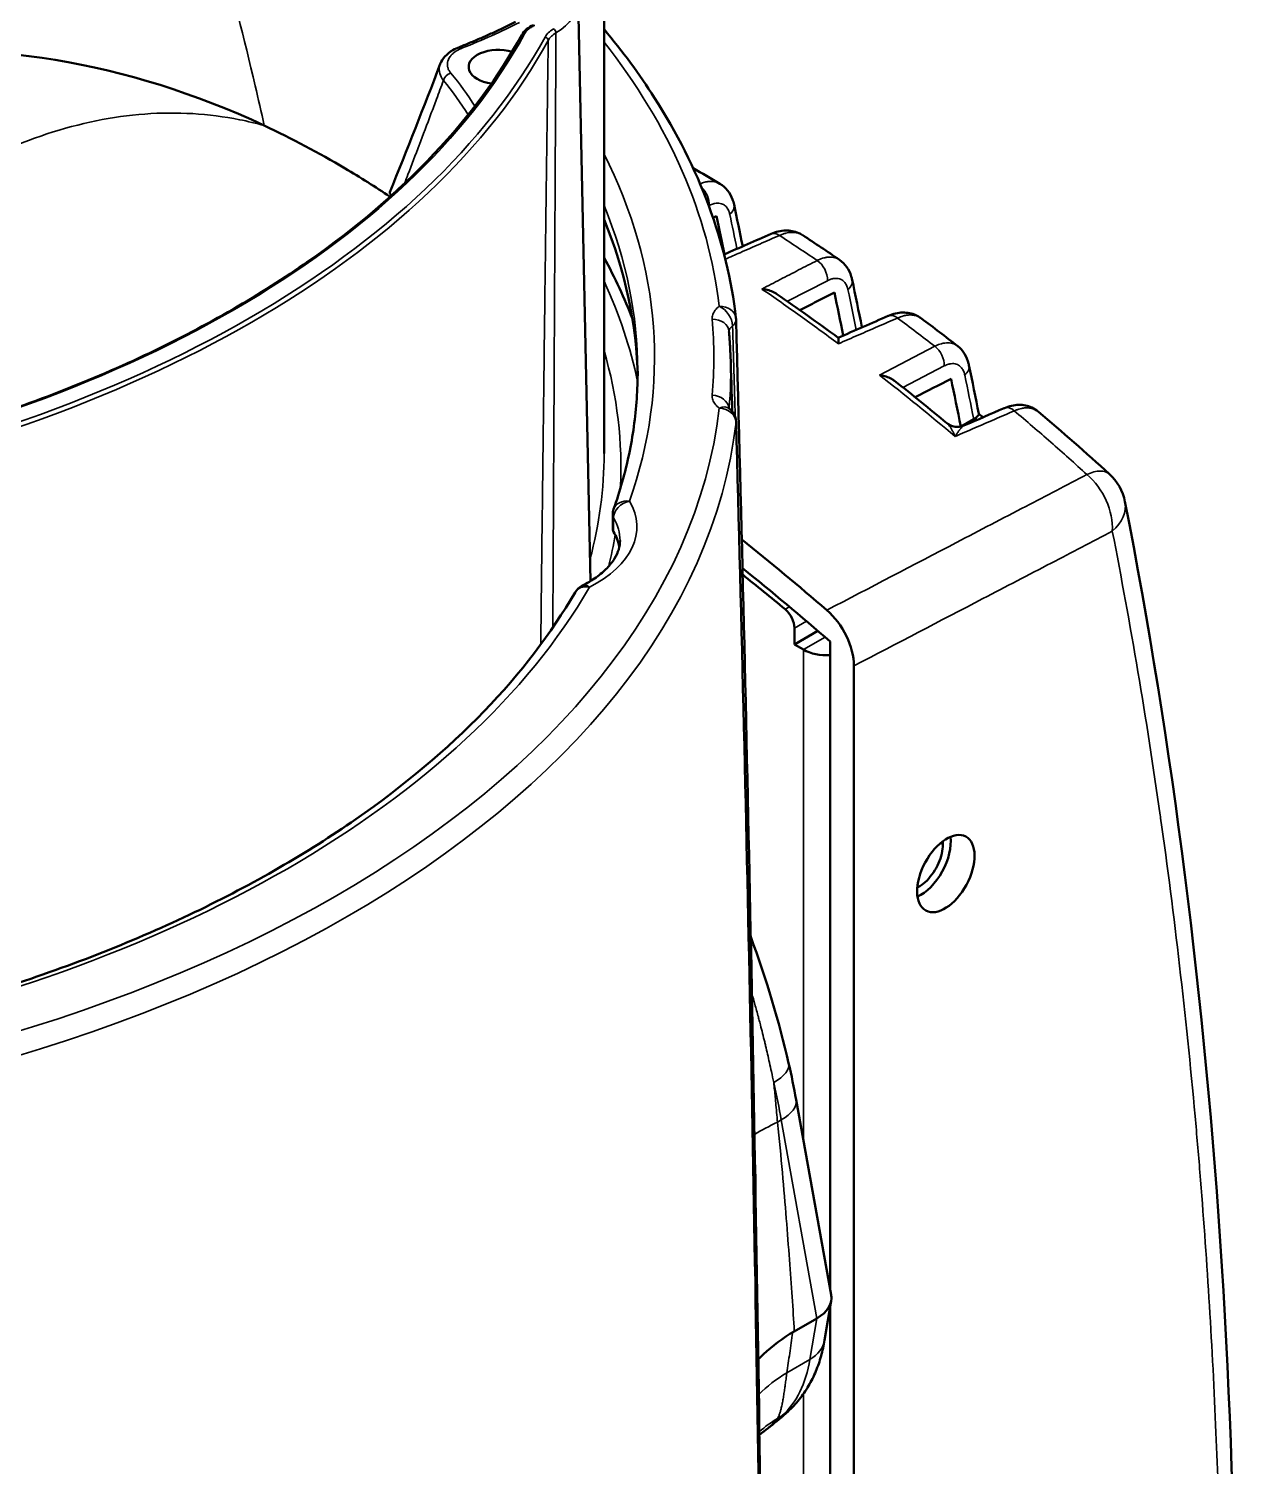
# Model space of a CAD drawing. Header units: millimetres. Extents: x 40 to 2195, y 40 to 1687.
# Drawn here: x 534.6 to 606.6, y 1440 to 1525.5 of the extents above; entities that cross this region are included whole.
import ezdxf

# ---------------------------------------------------------------- set-up
doc = ezdxf.new("R2010")
doc.units = ezdxf.units.MM
doc.header["$LTSCALE"] = 8
doc.layers.add('Visible (ISO)', color=7, linetype='Continuous', lineweight=50)
doc.layers.add('Visible Narrow (ISO)', color=7, linetype='Continuous', lineweight=35)

msp = doc.modelspace()

# ---------------------------------------------------------------- linework, layer by layer
at = {"layer": 'Visible (ISO)'}
for p, q in [((568.787, 1500.276), (568.787, 1537.264)), ((567.24, 1527.214), (567.978, 1492.681)), ((565.376, 1525.179), (565.376, 1525.179)), ((590.758, 1502.31), (590.018, 1501.879)), ((569.299, 1495.804), (569.299, 1496.621)), ((580.104, 1488.911), (580.104, 1489.89)), ((580.104, 1488.911), (581.5, 1489.718)), ((580.634, 1488.605), (580.104, 1488.911)), ((582.224, 1450.56), (582.224, 1489.093)), ((583.639, 1487.641), (583.639, 1369.398)), ((580.202, 1461.835), (582.283, 1450.23)), ((579.963, 1450.094), (579.963, 1450.094)), ((582.288, 1449.886), (581.894, 1447.536)), ((582.224, 1394.934), (582.224, 1449.506)), ((581.437, 1448.839), (580.095, 1448.065)), ((581.433, 1448.837), (580.095, 1448.065))]:
    msp.add_line(p, q, dxfattribs=at)
for centre, radius, start, end in [((575.633, 1508.205), 1, 1.56518, 6.61733), ((575.633, 1502.146), 1, 1.56892, 53.35911), ((596.8, 1496.831), 3, 11.0223, 47.67711), ((570.299, 1496.621), 1, 160.63329, 180), ((567.925, 1491.507), 1, 116.84571, 149.86554)]:
    msp.add_arc(centre, radius, start, end, dxfattribs=at)
for centre, major_axis, ratio, start_param, end_param in [((535.767, 1436.561), (-12.026, 87.296), 0.678971, 5.8693, 6.283493), ((562.487, 1523.258), (-1.75, 0), 0.57735, 4.220206, 7.630399), ((497.287, 1504.359), (73.5, 0), 0.57735, 0.009687, 0.233817), ((261.24, 1253.403), (-227.439, -394.067), 0.577256, 2.564784, 2.571805), ((579.111, 1512.415), (-0.402, 0.916), 0.606531, 6.28304, 6.283127), ((268.312, 1249.321), (-227.344, -393.9), 0.577256, 2.56283, 2.570744), ((586.08, 1507.536), (-0.4, 0.917), 0.608052, 6.283032, 6.283121), ((275.384, 1245.24), (-227.122, -393.515), 0.577257, 2.559508, 2.568263), ((570.299, 1495.804), (-1, 0), 0.57735, 0, 0.32743), ((562.487, 1494.272), (7.25, 0), 0.57735, 0.105502, 0.32743), ((556.769, 1386.584), (75, -129.904), 0.57735, 2.115758, 2.16453), ((556.769, 1386.584), (-73.996, 128.165), 0.57735, 5.252075, 5.303081), ((556.769, 1384.543), (-75, 129.904), 0.57735, 5.281336, 5.305631), ((579.397, 1490.298), (-0.5, 0.866), 0.57735, 3.926991, 5.281336), ((581.517, 1488.86), (-1.495, 2.603), 0.578985, 3.931126, 5.259436), ((582.048, 1489.422), (-2, 0), 0.57735, 0.785398, 1.658867), ((587.683, 1476.105), (1.187, 2.201), 0.556861, 3.752062, 5.640164), ((576.834, 1463.348), (2.925, 0.666), 0.397682, 0.000002, 0.000014), ((577.252, 1461.306), (2.95, 0.528), 0.444558, 0.00011, 0.000115), ((579.26, 1450.091), (-3.039, 0.062), 0.575947, 2.380676, 3.256534), ((579.279, 1450.081), (3.023, -0.04), 0.577215, 5.949425, 6.439306)]:
    msp.add_ellipse(centre, major_axis=major_axis, ratio=ratio, start_param=start_param, end_param=end_param, dxfattribs=at)
msp.add_ellipse((589.099, 1475.288), major_axis=(1.187, 2.201), ratio=0.556861, dxfattribs=at)
for points, knots in [([(560.19, 1524.441), (560.424, 1524.533), (560.655, 1524.626), (561.113, 1524.816), (561.34, 1524.913), (561.79, 1525.11), (562.012, 1525.21), (562.453, 1525.414), (562.671, 1525.517), (563.102, 1525.727), (563.315, 1525.833), (563.525, 1525.941)], [5.0478581, 5.0478581, 5.0478581, 5.0478581, 5.073719, 5.073719, 5.0995798, 5.0995798, 5.1254406, 5.1254406, 5.1513015, 5.1513015, 5.1771623, 5.1771623, 5.1771623, 5.1771623]), ([(518.386, 1498.904), (522.642, 1499.682), (526.769, 1500.696), (534.61, 1503.158), (538.326, 1504.606), (545.208, 1507.883), (548.376, 1509.712), (554.047, 1513.682), (556.551, 1515.824), (560.803, 1520.339), (562.552, 1522.712), (563.893, 1525.158)], [5.8042923, 5.8042923, 5.8042923, 5.8042923, 5.9958495, 5.9958495, 6.1874067, 6.1874067, 6.3789639, 6.3789639, 6.5705211, 6.5705211, 6.7620784, 6.7620784, 6.7620784, 6.7620784]), ([(563.896, 1525.163), (563.965, 1525.287), (564.065, 1525.402), (564.302, 1525.596), (564.44, 1525.679), (564.591, 1525.748)], [0.0008729, 0.0008729, 0.0008729, 0.0008729, 0.0606829, 0.0606829, 0.1172459, 0.1172459, 0.1172459, 0.1172459]), ([(568.787, 1525.502), (569.891, 1524.18), (570.889, 1522.825), (574.456, 1517.256), (576.105, 1512.817), (576.627, 1508.32)], [5.0485929, 5.0485929, 5.0485929, 5.0485929, 5.1435006, 5.1435006, 5.4309083, 5.4309083, 5.4309083, 5.4309083]), ([(559.054, 1523.433), (559.116, 1523.596), (559.213, 1523.747), (559.463, 1524.023), (559.622, 1524.148), (559.922, 1524.324), (560.052, 1524.387), (560.19, 1524.441)], [0, 0, 0, 0, 0.06683, 0.06683, 0.1383058, 0.1383058, 0.1866862, 0.1866862, 0.1866862, 0.1866862]), ([(548.593, 1519.77), (550.236, 1518.999), (551.838, 1518.147), (554.302, 1516.685), (555.193, 1516.122), (556.068, 1515.538)], [0.000191, 0.000191, 0.000191, 0.000191, 0.5445599, 0.5445599, 0.862335, 0.862335, 0.862335, 0.862335]), ([(556.136, 1515.599), (556.132, 1515.604), (556.129, 1515.609), (556.062, 1515.712), (556.041, 1515.777), (556.055, 1515.813)], [0.1010461, 0.1010461, 0.1010461, 0.1010461, 0.1061044, 0.1061044, 0.2031252, 0.2031252, 0.2031252, 0.2031252]), ([(575.673, 1516.312), (575.848, 1516.209), (576.005, 1516.07), (576.257, 1515.752), (576.355, 1515.571), (576.46, 1515.282), (576.488, 1515.182), (576.51, 1515.079)], [0, 0, 0, 0, 0.0703394, 0.0703394, 0.1405027, 0.1405027, 0.1763121, 0.1763121, 0.1763121, 0.1763121]), ([(578.717, 1513.334), (578.992, 1513.453), (579.285, 1513.525), (579.841, 1513.537), (580.113, 1513.486), (580.432, 1513.344), (580.506, 1513.304), (580.577, 1513.259)], [0.000958, 0.000958, 0.000958, 0.000958, 0.1006732, 0.1006732, 0.1922622, 0.1922622, 0.2210568, 0.2210568, 0.2210568, 0.2210568]), ([(582.782, 1511.784), (582.951, 1511.669), (583.098, 1511.52), (583.332, 1511.186), (583.421, 1510.996), (583.5, 1510.735), (583.516, 1510.671), (583.53, 1510.606)], [0, 0, 0, 0, 0.0703474, 0.0703474, 0.1415586, 0.1415586, 0.1643362, 0.1643362, 0.1643362, 0.1643362]), ([(578.162, 1510.05), (578.184, 1510.048), (578.206, 1510.046), (578.345, 1510.029), (578.461, 1510.006), (578.689, 1509.94), (578.8, 1509.897), (578.959, 1509.816), (579.013, 1509.784), (579.063, 1509.749)], [-0.15663085, -0.15663085, -0.15663085, -0.15663085, -0.15016633, -0.15016633, -0.11466147, -0.11466147, -0.07831431, -0.07831431, -0.05854264, -0.05854264, -0.05854264, -0.05854264]), ([(580.426, 1508.795), (580.475, 1508.82), (580.84, 1509.009), (581.523, 1509.362), (582.157, 1509.689), (582.473, 1509.853)], [0.2825764, 0.2825764, 0.2825764, 0.2825764, 0.3333333, 0.6666667, 1, 1, 1, 1]), ([(585.689, 1508.456), (585.962, 1508.574), (586.254, 1508.644), (586.807, 1508.655), (587.078, 1508.603), (587.43, 1508.446), (587.535, 1508.384), (587.633, 1508.313)], [0.0009796, 0.0009796, 0.0009796, 0.0009796, 0.100187, 0.100187, 0.1913568, 0.1913568, 0.2329863, 0.2329863, 0.2329863, 0.2329863]), ([(576.299, 1506.091), (576.296, 1506.187), (576.292, 1506.282), (576.283, 1506.474), (576.278, 1506.569), (576.268, 1506.761), (576.262, 1506.856), (576.25, 1507.048), (576.243, 1507.143), (576.228, 1507.335), (576.22, 1507.43), (576.212, 1507.526)], [0.8049727, 0.8049727, 0.8049727, 0.8049727, 0.81111193, 0.81111193, 0.81725116, 0.81725116, 0.82339039, 0.82339039, 0.82952961, 0.82952961, 0.83566884, 0.83566884, 0.83566884, 0.83566884]), ([(582.699, 1507.149), (582.7, 1507.148), (582.702, 1507.146), (582.703, 1507.142), (582.704, 1507.141), (582.705, 1507.138), (582.706, 1507.136), (582.709, 1507.127), (582.711, 1507.115), (582.713, 1507.099), (582.715, 1507.085), (582.716, 1507.068), (582.717, 1507.048), (582.717, 1507.04), (582.717, 1507.031), (582.717, 1507.022), (582.718, 1507.004), (582.718, 1506.984), (582.718, 1506.962), (582.718, 1506.941), (582.717, 1506.919), (582.717, 1506.894), (582.716, 1506.871), (582.715, 1506.845), (582.714, 1506.818), (582.714, 1506.811), (582.713, 1506.803), (582.713, 1506.795)], [0.4092744, 0.4092744, 0.4092744, 0.4092744, 0.4656839, 0.4656839, 0.4656839, 0.5, 0.5, 0.5, 0.6100758, 0.6100758, 0.6100758, 0.7085738, 0.7085738, 0.7085738, 0.75, 0.75, 0.75, 0.8289084, 0.8289084, 0.8289084, 0.9056427, 0.9056427, 0.9056427, 0.9795073, 0.9795073, 0.9795073, 1, 1, 1, 1]), ([(584.109, 1507.768), (584.11, 1507.769), (584.11, 1507.771), (584.11, 1507.772), (584.111, 1507.775), (584.11, 1507.778), (584.11, 1507.78)], [0.48095296, 0.48095296, 0.48095296, 0.48095296, 0.5, 0.5, 0.5, 0.53983097, 0.53983097, 0.53983097, 0.53983097]), ([(589.805, 1506.655), (589.966, 1506.529), (590.104, 1506.371), (590.321, 1506.02), (590.401, 1505.822), (590.459, 1505.587), (590.466, 1505.557), (590.472, 1505.527)], [0, 0, 0, 0, 0.0705967, 0.0705967, 0.1433326, 0.1433326, 0.1537606, 0.1537606, 0.1537606, 0.1537606]), ([(569.355, 1496.952), (569.546, 1497.495), (569.718, 1498.039), (570.023, 1499.13), (570.157, 1499.677), (570.386, 1500.773), (570.481, 1501.322), (570.634, 1502.422), (570.691, 1502.972), (570.768, 1504.073), (570.787, 1504.624), (570.787, 1505.175)], [0.5851772, 0.5851772, 0.5851772, 0.5851772, 0.6252214, 0.6252214, 0.6652656, 0.6652656, 0.7053098, 0.7053098, 0.745354, 0.745354, 0.7853982, 0.7853982, 0.7853982, 0.7853982]), ([(585.15, 1504.937), (585.172, 1504.934), (585.195, 1504.931), (585.334, 1504.908), (585.448, 1504.881), (585.669, 1504.808), (585.776, 1504.762), (585.939, 1504.671), (586, 1504.631), (586.056, 1504.588)], [-0.1561845, -0.1561845, -0.1561845, -0.1561845, -0.149313, -0.149313, -0.1140331, -0.1140331, -0.0780923, -0.0780923, -0.0545881, -0.0545881, -0.0545881, -0.0545881]), ([(576.178, 1502.995), (576.178, 1502.995), (576.179, 1502.993), (576.187, 1502.985), (576.202, 1502.969), (576.23, 1502.948)], [0.06277723, 0.06277723, 0.06277723, 0.06277723, 0.07251793, 0.07251793, 0.09944096, 0.09944096, 0.09944096, 0.09944096]), ([(592.584, 1502.972), (592.857, 1503.089), (593.147, 1503.157), (593.697, 1503.165), (593.965, 1503.113), (594.349, 1502.94), (594.487, 1502.853), (594.609, 1502.75)], [0.0011396, 0.0011396, 0.0011396, 0.0011396, 0.099745, 0.099745, 0.1900247, 0.1900247, 0.2450238, 0.2450238, 0.2450238, 0.2450238]), ([(589.163, 1502.075), (589.241, 1502.011), (589.332, 1501.956), (589.525, 1501.881), (589.63, 1501.858), (589.84, 1501.846), (589.948, 1501.858), (590.091, 1501.899), (590.133, 1501.913), (590.173, 1501.93)], [0.0000034, 0.0000034, 0.0000034, 0.0000034, 0.0320651, 0.0320651, 0.064088, 0.064088, 0.0968116, 0.0968116, 0.1105018, 0.1105018, 0.1105018, 0.1105018]), ([(590.855, 1502.378), (590.84, 1502.365), (590.825, 1502.354), (590.792, 1502.331), (590.775, 1502.32), (590.758, 1502.31)], [0.00000154, 0.00000154, 0.00000154, 0.00000154, 0.00778345, 0.00778345, 0.01556524, 0.01556524, 0.01556524, 0.01556524]), ([(590.855, 1502.378), (590.889, 1502.406), (590.919, 1502.432), (590.972, 1502.482), (590.994, 1502.505), (591.049, 1502.569), (591.064, 1502.599), (591.061, 1502.619), (591.061, 1502.619), (591.061, 1502.62)], [-0.1530746, -0.1530746, -0.1530746, -0.1530746, -0.13506579, -0.13506579, -0.11579766, -0.11579766, -0.07440737, -0.07440737, -0.07301726, -0.07301726, -0.07301726, -0.07301726]), ([(599.744, 1497.405), (602.572, 1482.991), (604.499, 1467.773), (606.508, 1436.15), (606.596, 1419.676), (605.162, 1390.322), (604.061, 1377.617), (602.475, 1364.723)], [0.000514, 0.000514, 0.000514, 0.000514, 6.041076, 6.041076, 12.073696, 12.073696, 16.500557, 16.500557, 16.500557, 16.500557]), ([(567.474, 1492.399), (567.785, 1492.557), (568.067, 1492.727), (568.567, 1493.083), (568.784, 1493.269), (569.149, 1493.645), (569.297, 1493.835), (569.525, 1494.208), (569.606, 1494.39), (569.712, 1494.745), (569.737, 1494.917), (569.737, 1495.089)], [6.2175548, 6.2175548, 6.2175548, 6.2175548, 6.3877606, 6.3877606, 6.5579663, 6.5579663, 6.728172, 6.728172, 6.8983777, 6.8983777, 7.0685835, 7.0685835, 7.0685835, 7.0685835]), ([(520.771, 1465.374), (525.085, 1466.209), (529.263, 1467.274), (537.201, 1469.827), (540.962, 1471.314), (547.935, 1474.657), (551.148, 1476.513), (556.915, 1480.523), (559.47, 1482.677), (563.835, 1487.203), (565.647, 1489.574), (567.061, 1492.009)], [5.8211649, 5.8211649, 5.8211649, 5.8211649, 6.0059731, 6.0059731, 6.1907812, 6.1907812, 6.3755894, 6.3755894, 6.5603975, 6.5603975, 6.7452057, 6.7452057, 6.7452057, 6.7452057]), ([(587.403, 1474.459), (587.454, 1474.484), (587.649, 1474.591), (587.987, 1474.864), (588.374, 1475.34), (588.68, 1475.896), (588.878, 1476.484), (588.922, 1476.845), (588.923, 1477.022)], [0.4637237, 0.4637237, 0.4637237, 0.4637237, 0.5, 0.6, 0.7, 0.8, 0.9, 1, 1, 1, 1]), ([(580.095, 1448.065), (579.393, 1447.66), (578.781, 1447.206), (578.16, 1446.608), (578.054, 1446.501), (577.954, 1446.391)], [0.000013, 0.000013, 0.000013, 0.000013, 0.2977179, 0.2977179, 0.3621001, 0.3621001, 0.3621001, 0.3621001]), ([(581.894, 1447.536), (581.841, 1447.221), (581.773, 1446.909), (581.6, 1446.294), (581.496, 1445.991), (581.249, 1445.396), (581.106, 1445.106), (580.777, 1444.543), (580.592, 1444.271), (580.178, 1443.755), (579.949, 1443.511), (579.701, 1443.286)], [4.8869219, 4.8869219, 4.8869219, 4.8869219, 4.9843995, 4.9843995, 5.0818772, 5.0818772, 5.1793548, 5.1793548, 5.2768325, 5.2768325, 5.3743101, 5.3743101, 5.3743101, 5.3743101]), ([(579.049, 1442.722), (579.093, 1442.759), (579.137, 1442.796), (579.225, 1442.869), (579.269, 1442.907), (579.356, 1442.981), (579.399, 1443.019), (579.486, 1443.095), (579.529, 1443.133), (579.615, 1443.209), (579.658, 1443.247), (579.701, 1443.286)], [0.8823842, 0.8823842, 0.8823842, 0.8823842, 0.8876824, 0.8876824, 0.89298059, 0.89298059, 0.89827879, 0.89827879, 0.90357699, 0.90357699, 0.90887519, 0.90887519, 0.90887519, 0.90887519])]:
    msp.add_open_spline(points, degree=3, knots=knots, dxfattribs=at)
for points in [[(556.055, 1515.813), (557.082, 1518.34), (558.078, 1520.882), (559.054, 1523.434)], [(574.084, 1517.236), (574.614, 1516.933), (575.143, 1516.625), (575.672, 1516.313)], [(575.673, 1516.312), (575.672, 1516.312), (575.672, 1516.312), (575.672, 1516.313)], [(576.51, 1515.079), (576.685, 1514.252), (576.856, 1513.423), (577.025, 1512.591)], [(575.265, 1514.287), (575.331, 1514.321), (575.396, 1514.354), (575.461, 1514.388)], [(575.92, 1512.106), (576.85, 1512.514), (577.779, 1512.922), (578.709, 1513.331)], [(580.594, 1513.248), (581.325, 1512.769), (582.055, 1512.281), (582.782, 1511.784)], [(570.473, 1508.279), (570, 1509.507), (569.437, 1510.721), (568.787, 1511.916)], [(582.782, 1511.784), (582.782, 1511.784), (582.782, 1511.784), (582.782, 1511.784)], [(583.53, 1510.606), (583.727, 1509.667), (583.921, 1508.725), (584.11, 1507.78)], [(579.063, 1509.749), (580.281, 1508.908), (581.493, 1508.041), (582.699, 1507.149)], [(576.633, 1508.232), (577.296, 1483.975), (577.788, 1459.762), (578.108, 1435.595)], [(582.696, 1507.151), (583.691, 1507.585), (584.685, 1508.019), (585.68, 1508.452)], [(587.645, 1508.304), (588.367, 1507.763), (589.087, 1507.213), (589.804, 1506.655)], [(584.109, 1507.786), (584.114, 1507.783), (584.12, 1507.779), (584.126, 1507.775)], [(589.805, 1506.655), (589.805, 1506.655), (589.805, 1506.655), (589.804, 1506.655)], [(576.299, 1506.091), (576.336, 1504.986), (576.373, 1503.881), (576.409, 1502.777)], [(590.472, 1505.528), (590.673, 1504.562), (590.869, 1503.593), (591.061, 1502.62)], [(586.056, 1504.587), (587.097, 1503.769), (588.133, 1502.931), (589.163, 1502.075)], [(587.283, 1503.612), (587.994, 1503.981), (588.703, 1504.348), (589.408, 1504.715)], [(590.173, 1501.93), (590.974, 1502.277), (591.774, 1502.622), (592.575, 1502.968)], [(576.633, 1502.173), (577.296, 1477.975), (577.788, 1453.725), (578.108, 1429.428)], [(591.059, 1502.629), (591.145, 1502.561), (591.231, 1502.493), (591.316, 1502.425)], [(594.609, 1502.75), (596.022, 1501.552), (597.425, 1500.319), (598.815, 1499.054)], [(588.923, 1477.022), (588.922, 1477.085), (588.919, 1477.145), (588.913, 1477.202)], [(577.506, 1471.532), (578.429, 1469.015), (579.195, 1466.49), (579.758, 1464.014)], [(579.758, 1464.014), (579.925, 1463.284), (580.073, 1462.557), (580.202, 1461.835)], [(579.049, 1442.722), (578.713, 1442.445), (578.37, 1442.176), (578.021, 1441.917)]]:
    msp.add_open_spline(points, degree=3, dxfattribs=at)
at = {"layer": 'Visible Narrow (ISO)'}
for p, q in [((575.039, 1515.017), (575.011, 1515.003)), ((582.06, 1510.545), (579.684, 1509.318)), ((585.15, 1504.937), (588.438, 1506.643)), ((589.005, 1505.475), (586.546, 1504.2)), ((569.352, 1495.619), (569.352, 1496.435)), ((579.805, 1491.156), (579.548, 1491.008)), ((580.817, 1490.301), (580.104, 1489.89)), ((580.634, 1488.605), (581.926, 1489.351)), ((580.634, 1459.427), (580.634, 1488.605)), ((588.923, 1477.022), (588.782, 1477.098)), ((579.321, 1460.636), (579.095, 1460.505)), ((579.321, 1460.636), (581.437, 1448.839)), ((581.433, 1448.837), (581.024, 1446.4)), ((579.649, 1445.606), (581.024, 1446.4)), ((580.634, 1399.228), (580.634, 1444.345)), ((579.101, 1442.889), (579.361, 1443.039))]:
    msp.add_line(p, q, dxfattribs=at)
for centre, major_axis, ratio, start_param, end_param in [((562.487, 1527.18), (4.753, 0), 0.57735, 5.522157, 6.295528), ((541.719, 1540.218), (-33.168, 0), 0.57735, 2.168065, 2.297369), ((497.287, 1537.427), (70.046, 0), 0.57735, 5.018894, 5.97668), ((497.287, 1537.427), (71.3, 0), 0.57735, 5.018212, 5.977362), ((564.068, 1525.061), (-0.175, 0.096), 0.778443, 5.116418, 6.283465), ((565.279, 1524.87), (-0.175, 0.096), 0.778611, 3.544131, 5.114928), ((567.379, 1524.487), (-2.003, -0.003), 0.580428, 5.521298, 5.976559), ((565.784, 1525.364), (-0.104, 0.171), 0.591235, 3.931979, 5.485824), ((497.287, 1537.264), (71.5, 0), 0.57735, 5.018212, 5.977362), ((560.373, 1523.976), (-0.183, 0.465), 0.4592, 5.575904, 6.283201), ((497.287, 1505.992), (78.522, 0), 0.57735, 0.066879, 0.426128), ((559.681, 1522.485), (-0.384, -0.321), 0.735237, 4.160981, 5.504884), ((529.814, 1514.249), (32.681, 0), 0.57735, 0.332612, 0.449929), ((529.814, 1514.565), (33.168, 0), 0.57735, 0.338152, 0.449929), ((497.287, 1505.992), (74.5, 0), 0.57735, 6.082964, 6.567937), ((574.308, 1515.405), (-0.457, 0.889), 0.644607, 3.96599, 5.230731), ((497.287, 1505.175), (73.5, 0), 0.57735, 0, 0.233817), ((575.531, 1514.873), (0.978, 0.207), 0.686848, 5.40108, 6.283137), ((261.204, 1253.448), (227.975, 394.933), 0.577302, 5.705556, 5.711839), ((579.111, 1512.415), (-0.402, 0.916), 0.606531, 5.507397, 6.283038), ((556.892, 1387.949), (-54.426, 137.837), 0.660393, 5.510662, 5.53225), ((581.329, 1510.933), (-0.459, 0.888), 0.64354, 3.964722, 5.446273), ((497.287, 1499.46), (74.017, 0), 0.57735, 0.119251, 0.26155), ((582.551, 1510.4), (0.979, 0.206), 0.686444, 5.401743, 6.283136), ((267.356, 1248.657), (228.574, 395.876), 0.577348, 5.703644, 5.710971), ((575.633, 1508.205), (0.993, 0.115), 0.814671, 0, 1.476514), ((575.633, 1508.205), (-0.597, 0.802), 0.644982, 3.874668, 5.426771), ((575.216, 1507.439), (0.996, 0.087), 0.815465, 0, 1.499852), ((497.287, 1505.992), (78.027, 0), 0.57735, 6.232915, 6.333456), ((575.633, 1508.205), (1, 0.027), 0.575806, 5.607462, 6.283186), ((586.08, 1507.536), (-0.4, 0.917), 0.608052, 5.441037, 6.283035), ((556.944, 1387.908), (-54.54, 137.88), 0.660043, 5.441902, 5.463629), ((577.214, 1507.497), (1.001, -0.033), 0.5723, 2.500349, 3.167105), ((497.287, 1499.46), (72.5, 0), 0.57735, 6.252562, 6.449468), ((588.273, 1505.863), (-0.46, 0.888), 0.642668, 3.963603, 5.377045), ((497.287, 1505.198), (79.027, 0), 0.57735, 6.23405, 6.30276), ((589.493, 1505.324), (0.979, 0.203), 0.685413, 5.403463, 6.283136), ((553.036, 1385.774), (54.027, -138.493), 0.662137, 2.258011, 2.302676), ((274.295, 1244.477), (228.464, 395.67), 0.577356, 5.700609, 5.708646), ((575.216, 1502.912), (0.996, -0.087), 0.815465, 0.170954, 1.641735), ((497.287, 1505.992), (78.522, 0), 0.57735, 4.779268, 6.216306), ((575.633, 1502.146), (0.597, 0.802), 0.644982, 0.000002, 0.856419), ((575.633, 1502.146), (0.993, -0.115), 0.814671, 0.116399, 1.665027), ((575.216, 1502.912), (0.996, -0.087), 0.815465, 0.16853, 0.168555), ((592.972, 1502.05), (-0.397, 0.918), 0.609823, 5.374453, 6.283089), ((497.287, 1505.193), (79.522, 0), 0.57735, 4.779268, 6.216306), ((575.633, 1502.146), (1, 0.027), 0.578606, 6.200514, 6.283185), ((560.163, 1391.002), (-52.444, 130.505), 0.657513, 5.423153, 5.424449), ((497.287, 1500.276), (71.5, 0), 0.57735, 6.130077, 6.283185), ((596.8, 1496.831), (2.02, 2.218), 0.448387, 0.000067, 0.804958), ((596.8, 1496.831), (-1.387, 2.66), 0.642074, 3.954524, 5.285154), ((562.487, 1495.905), (8.25, 0), 0.57735, 5.432157, 6.610615), ((570.299, 1496.621), (-0.862, -0.507), 0.773118, 4.285529, 5.856325), ((570.299, 1496.621), (-0.943, 0.332), 0.800185, 4.986572, 6.283185), ((596.8, 1496.831), (2.944, 0.578), 0.687497, 5.409327, 6.282264), ((570.299, 1496.621), (-1, 0), 0.57735, 0, 0.32743), ((562.487, 1495.089), (7.25, 0), 0.57735, 0, 0.32743), ((497.287, 1499.46), (72.5, 0), 0.57735, 6.141775, 6.186905), ((497.287, 1505.992), (74.5, 0), 0.57735, 5.035767, 5.959808), ((567.925, 1491.507), (-0.865, 0.502), 0.774175, 5.134741, 6.283185), ((567.925, 1491.507), (-0.452, 0.892), 0.538243, 5.528518, 6.283185), ((576.833, 1463.348), (2.925, 0.666), 0.397682, 5.388339, 6.283182), ((553.456, 1469.032), (18.986, -32.365), 0.572697, 0.998214, 1.064822), ((577.249, 1461.305), (2.953, 0.53), 0.444558, 5.407327, 6.283185), ((587.088, 1458.582), (11.571, 1.741), 0.348081, 2.279693, 2.458489), ((578.935, 1448.031), (2.959, -0.496), 0.668835, 5.601677, 6.283185), ((572.668, 1452.926), (6, -10.392), 0.57735, 0.123477, 0.610865), ((587.712, 1438.772), (11.448, -2.406), 0.708092, 2.489145, 2.716405), ((551.473, 1484.233), (25, -43.301), 0.57735, 0.096986, 0.123477), ((577.688, 1445.511), (2.013, -2.225), 0.81028, 6.110736, 6.283185), ((585.154, 1433.56), (-7.213, 8.485), 0.922904, 6.14354, 6.273354), ((542.341, 1480.914), (36.253, -38.559), 0.349371, 0.013745, 0.039724), ((577.138, 1445.035), (1.911, -2.313), 0.81266, 6.14709, 6.283187)]:
    msp.add_ellipse(centre, major_axis=major_axis, ratio=ratio, start_param=start_param, end_param=end_param, dxfattribs=at)
for points, knots in [([(541.719, 1542.259), (542.432, 1540.724), (543.868, 1537.154), (546.005, 1530.372), (547.571, 1524.271), (548.415, 1520.569), (548.593, 1519.77)], [0, 0, 0, 0, 0.305835, 0.61167, 0.917505, 1, 1, 1, 1]), ([(564.068, 1525.225), (564.083, 1525.252), (564.1, 1525.279), (564.126, 1525.316), (564.135, 1525.328), (564.164, 1525.365), (564.185, 1525.39), (564.232, 1525.439), (564.258, 1525.463), (564.293, 1525.493), (564.301, 1525.5), (564.338, 1525.531), (564.367, 1525.553), (564.429, 1525.596), (564.462, 1525.617), (564.528, 1525.656), (564.562, 1525.674), (564.622, 1525.705), (564.647, 1525.717), (564.674, 1525.729)], [0.0000001, 0.0000001, 0.0000001, 0.0000001, 0.1309155, 0.1309155, 0.188513, 0.188513, 0.3211235, 0.3211235, 0.4572995, 0.4572995, 0.5, 0.5, 0.6373924, 0.6373924, 0.7747848, 0.7747848, 0.9066061, 0.9066061, 1, 1, 1, 1]), ([(565.784, 1525.527), (565.657, 1525.45), (565.452, 1525.288), (565.325, 1525.119), (565.279, 1525.033)], [0, 0, 0, 0, 0.5, 1, 1, 1, 1]), ([(565.929, 1525.287), (565.927, 1524.914), (565.925, 1524.535), (565.918, 1523.399), (565.914, 1522.626), (565.907, 1521.351), (565.904, 1520.862), (565.898, 1519.62), (565.894, 1518.856), (565.886, 1517.465), (565.883, 1516.847), (565.876, 1515.482), (565.872, 1514.732), (565.863, 1513.212), (565.859, 1512.444), (565.851, 1510.947), (565.848, 1510.222), (565.839, 1508.567), (565.834, 1507.629), (565.825, 1505.995), (565.822, 1505.309), (565.813, 1503.515), (565.807, 1502.39), (565.797, 1500.617), (565.794, 1499.989), (565.784, 1498.057), (565.777, 1496.728), (565.767, 1494.81), (565.764, 1494.252), (565.755, 1492.462), (565.748, 1491.207), (565.741, 1489.923)], [0.0000029, 0.0000029, 0.0000029, 0.0000029, 0.0423683, 0.0423683, 0.125, 0.125, 0.1750113, 0.1750113, 0.25, 0.25, 0.3078262, 0.3078262, 0.375, 0.375, 0.440632, 0.440632, 0.5, 0.5, 0.573422, 0.573422, 0.625, 0.625, 0.7062838, 0.7062838, 0.75, 0.75, 0.8390368, 0.8390368, 0.875, 0.875, 0.9531053, 0.9531053, 0.9531053, 0.9531053]), ([(560.373, 1524.384), (560.331, 1524.367), (560.291, 1524.35), (560.213, 1524.315), (560.175, 1524.296), (560.12, 1524.268), (560.103, 1524.258), (560.05, 1524.228), (560.017, 1524.208), (559.969, 1524.177), (559.954, 1524.167), (559.896, 1524.126), (559.854, 1524.094), (559.777, 1524.027), (559.741, 1523.993), (559.683, 1523.93), (559.659, 1523.901), (559.61, 1523.835), (559.586, 1523.798), (559.545, 1523.722), (559.527, 1523.684), (559.511, 1523.636), (559.508, 1523.627), (559.498, 1523.596), (559.492, 1523.574), (559.479, 1523.507), (559.474, 1523.463), (559.473, 1523.373), (559.478, 1523.327), (559.488, 1523.274), (559.489, 1523.266), (559.494, 1523.244), (559.498, 1523.231), (559.51, 1523.188), (559.52, 1523.16), (559.544, 1523.104), (559.558, 1523.076), (559.589, 1523.021), (559.606, 1522.994), (559.639, 1522.946), (559.654, 1522.926), (559.674, 1522.902), (559.677, 1522.898), (559.681, 1522.893)], [0, 0, 0, 0, 0.049989, 0.049989, 0.10068, 0.10068, 0.126032, 0.126032, 0.176511, 0.176511, 0.2, 0.2, 0.271677, 0.271677, 0.343354, 0.343354, 0.4, 0.4, 0.471632, 0.471632, 0.543338, 0.543338, 0.559414, 0.559414, 0.6, 0.6, 0.679903, 0.679903, 0.760696, 0.760696, 0.775451, 0.775451, 0.8, 0.8, 0.851745, 0.851745, 0.90332, 0.90332, 0.953918, 0.953918, 0.991836, 0.991836, 1, 1, 1, 1]), ([(565.469, 1524.835), (565.454, 1523.729), (565.438, 1522.571), (565.422, 1521.365), (565.406, 1520.158), (565.389, 1518.903), (565.372, 1517.589), (565.355, 1516.275), (565.337, 1514.903), (565.319, 1513.468), (565.3, 1512.033), (565.282, 1510.536), (565.262, 1508.973), (565.243, 1507.411), (565.223, 1505.784), (565.203, 1504.092), (565.182, 1502.4), (565.161, 1500.643), (565.14, 1498.821), (565.118, 1496.998), (565.096, 1495.109), (565.074, 1493.145), (565.058, 1491.772), (565.042, 1490.362), (565.025, 1488.916)], [0, 0, 0, 0, 0.125, 0.125, 0.125, 0.25, 0.25, 0.25, 0.375, 0.375, 0.375, 0.5, 0.5, 0.5, 0.625, 0.625, 0.625, 0.75, 0.75, 0.75, 0.875, 0.875, 0.875, 0.9623569, 0.9623569, 0.9623569, 0.9623569]), ([(559.054, 1523.433), (559.036, 1523.387), (558.982, 1523.203), (558.993, 1522.87), (559.138, 1522.589), (559.242, 1522.454)], [0.531174, 0.531174, 0.531174, 0.531174, 0.6, 0.8, 1, 1, 1, 1]), ([(556.932, 1516.334), (556.999, 1516.508), (557.067, 1516.684), (557.134, 1516.861), (557.353, 1517.431), (557.575, 1518.013), (557.802, 1518.611), (557.805, 1518.62), (557.809, 1518.628), (557.812, 1518.637), (558.036, 1519.227), (558.264, 1519.833), (558.501, 1520.464), (558.609, 1520.752), (558.718, 1521.045), (558.829, 1521.342), (558.965, 1521.706), (559.102, 1522.077), (559.242, 1522.454)], [0.1725193, 0.1725193, 0.1725193, 0.1725193, 0.25, 0.25, 0.25, 0.5, 0.5, 0.5, 0.5035757, 0.5035757, 0.5035757, 0.75, 0.75, 0.75, 0.8625438, 0.8625438, 0.8625438, 1, 1, 1, 1]), ([(529.814, 1516.606), (531.76, 1517.73), (535.683, 1519.519), (541.522, 1520.713), (545.799, 1520.454), (548.107, 1519.905), (548.593, 1519.77)], [0, 0, 0, 0, 0.305835, 0.61167, 0.917505, 1, 1, 1, 1]), ([(575.672, 1516.313), (575.653, 1516.324), (575.633, 1516.335), (575.563, 1516.37), (575.511, 1516.39), (575.425, 1516.416), (575.392, 1516.424), (575.356, 1516.431), (575.354, 1516.432), (575.289, 1516.444), (575.225, 1516.45), (575.091, 1516.452), (575.022, 1516.448), (574.931, 1516.435), (574.91, 1516.431), (574.852, 1516.42), (574.813, 1516.412), (574.683, 1516.378), (574.589, 1516.345), (574.495, 1516.304)], [0.4455111, 0.4455111, 0.4455111, 0.4455111, 0.4768437, 0.4768437, 0.5536279, 0.5536279, 0.6, 0.6, 0.6028611, 0.6028611, 0.6884875, 0.6884875, 0.7750735, 0.7750735, 0.8, 0.8, 0.8461508, 0.8461508, 0.9549489, 0.9549489, 0.9549489, 0.9549489]), ([(576.263, 1514.485), (576.248, 1514.555), (576.228, 1514.621), (576.204, 1514.681), (576.187, 1514.725), (576.167, 1514.766), (576.145, 1514.804), (576.103, 1514.877), (576.052, 1514.94), (575.994, 1514.991), (575.98, 1515.004), (575.965, 1515.017), (575.949, 1515.028), (575.872, 1515.085), (575.783, 1515.124), (575.687, 1515.142), (575.59, 1515.161), (575.486, 1515.159), (575.377, 1515.138), (575.352, 1515.133), (575.327, 1515.128), (575.301, 1515.121), (575.216, 1515.098), (575.128, 1515.063), (575.039, 1515.017)], [0, 0, 0, 0, 0.116315, 0.116315, 0.116315, 0.2, 0.2, 0.2, 0.359554, 0.359554, 0.359554, 0.4, 0.4, 0.4, 0.6, 0.6, 0.6, 0.8, 0.8, 0.8, 0.846152, 0.846152, 0.846152, 1, 1, 1, 1]), ([(579.213, 1513.239), (578.822, 1513.068), (578.431, 1512.896), (578.041, 1512.725), (577.65, 1512.554), (577.26, 1512.382), (576.87, 1512.211), (576.577, 1512.082), (576.284, 1511.954), (575.991, 1511.825)], [0.0000001, 0.0000001, 0.0000001, 0.0000001, 0.3333333, 0.3333333, 0.3333333, 0.6666667, 0.6666667, 0.6666667, 0.9168188, 0.9168188, 0.9168188, 0.9168188]), ([(579.213, 1513.239), (579.277, 1513.268), (579.341, 1513.293), (579.468, 1513.338), (579.532, 1513.357), (579.647, 1513.385), (579.698, 1513.395), (579.83, 1513.415), (579.91, 1513.421), (580.072, 1513.42), (580.155, 1513.412), (580.282, 1513.385), (580.33, 1513.372), (580.424, 1513.339), (580.47, 1513.318), (580.541, 1513.28), (580.568, 1513.265), (580.594, 1513.248)], [0, 0, 0, 0, 0.0699656, 0.0699656, 0.1415737, 0.1415737, 0.2, 0.2, 0.2952243, 0.2952243, 0.4, 0.4, 0.4648928, 0.4648928, 0.5324464, 0.5324464, 0.5745598, 0.5745598, 0.5745598, 0.5745598]), ([(578.162, 1510.05), (578.528, 1510.239), (578.893, 1510.428), (579.623, 1510.805), (579.988, 1510.994), (580.717, 1511.37), (581.082, 1511.559), (581.446, 1511.747)], [0.0000006, 0.0000006, 0.0000006, 0.0000006, 0.3333333, 0.3333333, 0.6666667, 0.6666667, 1, 1, 1, 1]), ([(582.782, 1511.784), (582.747, 1511.808), (582.71, 1511.83), (582.672, 1511.849), (582.623, 1511.873), (582.572, 1511.893), (582.519, 1511.909), (582.487, 1511.918), (582.455, 1511.926), (582.422, 1511.932), (582.42, 1511.933), (582.417, 1511.933), (582.415, 1511.933), (582.356, 1511.944), (582.294, 1511.95), (582.231, 1511.951), (582.168, 1511.952), (582.102, 1511.948), (582.035, 1511.939), (582.009, 1511.935), (581.983, 1511.931), (581.957, 1511.926), (581.919, 1511.919), (581.881, 1511.91), (581.842, 1511.9), (581.734, 1511.871), (581.623, 1511.83), (581.511, 1511.779), (581.49, 1511.769), (581.468, 1511.758), (581.446, 1511.747)], [0.416936, 0.416936, 0.416936, 0.416936, 0.4772294, 0.4772294, 0.4772294, 0.5542676, 0.5542676, 0.5542676, 0.6, 0.6, 0.6, 0.6031159, 0.6031159, 0.6031159, 0.6852727, 0.6852727, 0.6852727, 0.7682901, 0.7682901, 0.7682901, 0.8, 0.8, 0.8, 0.8464549, 0.8464549, 0.8464549, 0.9749535, 0.9749535, 0.9749535, 1, 1, 1, 1]), ([(583.283, 1510.012), (583.268, 1510.083), (583.248, 1510.149), (583.224, 1510.21), (583.207, 1510.253), (583.187, 1510.294), (583.165, 1510.333), (583.123, 1510.406), (583.072, 1510.469), (583.014, 1510.52), (583, 1510.533), (582.985, 1510.546), (582.969, 1510.557), (582.892, 1510.614), (582.803, 1510.653), (582.707, 1510.671), (582.611, 1510.69), (582.507, 1510.688), (582.398, 1510.667), (582.372, 1510.662), (582.347, 1510.656), (582.321, 1510.649), (582.236, 1510.626), (582.148, 1510.591), (582.06, 1510.545)], [0, 0, 0, 0, 0.116469, 0.116469, 0.116469, 0.2, 0.2, 0.2, 0.359754, 0.359754, 0.359754, 0.4, 0.4, 0.4, 0.6, 0.6, 0.6, 0.8, 0.8, 0.8, 0.846456, 0.846456, 0.846456, 1, 1, 1, 1]), ([(578.162, 1510.05), (578.925, 1509.528), (580.447, 1508.463), (581.959, 1507.358), (582.713, 1506.795)], [0.0000001, 0.0000001, 0.0000001, 0.0000001, 0.5, 1, 1, 1, 1]), ([(575.633, 1509.021), (575.535, 1508.948), (575.374, 1508.793), (575.229, 1508.529), (575.208, 1508.348), (575.216, 1508.255)], [0.0000001, 0.0000001, 0.0000001, 0.0000001, 0.3333333, 0.6666667, 1, 1, 1, 1]), ([(586.23, 1508.327), (585.839, 1508.157), (585.448, 1507.987), (585.057, 1507.816), (584.666, 1507.646), (584.276, 1507.476), (583.885, 1507.306), (583.495, 1507.136), (583.104, 1506.966), (582.713, 1506.795)], [0, 0, 0, 0, 0.3333333, 0.3333333, 0.3333333, 0.6666667, 0.6666667, 0.6666667, 1, 1, 1, 1]), ([(586.23, 1508.327), (586.347, 1508.379), (586.463, 1508.421), (586.576, 1508.45), (586.598, 1508.456), (586.62, 1508.462), (586.642, 1508.466), (586.683, 1508.476), (586.723, 1508.483), (586.763, 1508.489), (586.834, 1508.5), (586.904, 1508.506), (586.973, 1508.507), (587.04, 1508.508), (587.106, 1508.504), (587.169, 1508.495), (587.192, 1508.492), (587.214, 1508.488), (587.236, 1508.484), (587.239, 1508.483), (587.241, 1508.483), (587.243, 1508.482), (587.3, 1508.471), (587.355, 1508.455), (587.407, 1508.435), (587.46, 1508.415), (587.51, 1508.39), (587.558, 1508.362), (587.587, 1508.345), (587.616, 1508.326), (587.643, 1508.305), (587.644, 1508.305), (587.644, 1508.304), (587.645, 1508.304)], [0, 0, 0, 0, 0.1283069, 0.1283069, 0.1283069, 0.1534697, 0.1534697, 0.1534697, 0.2, 0.2, 0.2, 0.2840294, 0.2840294, 0.2840294, 0.3670808, 0.3670808, 0.3670808, 0.3968284, 0.3968284, 0.3968284, 0.4, 0.4, 0.4, 0.4761064, 0.4761064, 0.4761064, 0.5527802, 0.5527802, 0.5527802, 0.6, 0.6, 0.6, 0.601102, 0.601102, 0.601102, 0.601102]), ([(589.804, 1506.655), (589.8, 1506.659), (589.795, 1506.662), (589.79, 1506.666), (589.747, 1506.698), (589.701, 1506.726), (589.653, 1506.75), (589.605, 1506.774), (589.554, 1506.794), (589.502, 1506.809), (589.471, 1506.818), (589.44, 1506.825), (589.407, 1506.831), (589.405, 1506.831), (589.402, 1506.832), (589.4, 1506.832), (589.345, 1506.842), (589.289, 1506.847), (589.23, 1506.848), (589.171, 1506.85), (589.111, 1506.846), (589.049, 1506.839), (589.016, 1506.835), (588.982, 1506.829), (588.948, 1506.823), (588.91, 1506.815), (588.871, 1506.806), (588.832, 1506.796), (588.726, 1506.767), (588.618, 1506.728), (588.509, 1506.677), (588.485, 1506.667), (588.462, 1506.655), (588.438, 1506.643)], [0.3912525, 0.3912525, 0.3912525, 0.3912525, 0.4, 0.4, 0.4, 0.4776872, 0.4776872, 0.4776872, 0.5548313, 0.5548313, 0.5548313, 0.6, 0.6, 0.6, 0.6035288, 0.6035288, 0.6035288, 0.6804516, 0.6804516, 0.6804516, 0.7581628, 0.7581628, 0.7581628, 0.8, 0.8, 0.8, 0.8469315, 0.8469315, 0.8469315, 0.972992, 0.972992, 0.972992, 1, 1, 1, 1]), ([(590.224, 1504.937), (590.21, 1505.008), (590.19, 1505.074), (590.166, 1505.136), (590.148, 1505.18), (590.129, 1505.221), (590.107, 1505.26), (590.065, 1505.334), (590.014, 1505.398), (589.956, 1505.449), (589.942, 1505.462), (589.927, 1505.475), (589.911, 1505.486), (589.834, 1505.544), (589.746, 1505.582), (589.65, 1505.601), (589.554, 1505.62), (589.45, 1505.618), (589.341, 1505.597), (589.316, 1505.592), (589.29, 1505.586), (589.264, 1505.579), (589.179, 1505.556), (589.092, 1505.521), (589.005, 1505.475)], [0, 0, 0, 0, 0.116742, 0.116742, 0.116742, 0.2, 0.2, 0.2, 0.360096, 0.360096, 0.360096, 0.4, 0.4, 0.4, 0.6, 0.6, 0.6, 0.8, 0.8, 0.8, 0.846932, 0.846932, 0.846932, 1, 1, 1, 1]), ([(575.216, 1503.728), (575.208, 1503.635), (575.229, 1503.455), (575.373, 1503.191), (575.535, 1503.035), (575.633, 1502.962)], [0, 0, 0, 0, 0.3333333, 0.6666667, 0.9999999, 0.9999999, 0.9999999, 0.9999999]), ([(593.169, 1502.805), (592.779, 1502.637), (592.388, 1502.468), (591.607, 1502.131), (591.215, 1501.962), (590.432, 1501.624), (590.041, 1501.455), (589.648, 1501.285)], [0, 0, 0, 0, 0.3333333, 0.3333333, 0.6666667, 0.6666667, 1, 1, 1, 1]), ([(593.169, 1502.805), (593.225, 1502.83), (593.28, 1502.852), (593.37, 1502.884), (593.406, 1502.896), (593.496, 1502.923), (593.549, 1502.936), (593.616, 1502.951), (593.631, 1502.954), (593.692, 1502.965), (593.736, 1502.971), (593.811, 1502.979), (593.842, 1502.981), (593.914, 1502.984), (593.955, 1502.983), (594.008, 1502.981), (594.021, 1502.98), (594.08, 1502.975), (594.123, 1502.969), (594.183, 1502.957), (594.2, 1502.953), (594.258, 1502.938), (594.297, 1502.926), (594.337, 1502.911), (594.34, 1502.91), (594.38, 1502.894), (594.415, 1502.878), (594.461, 1502.853), (594.473, 1502.846), (594.518, 1502.819), (594.549, 1502.798), (594.588, 1502.767), (594.598, 1502.759), (594.609, 1502.75)], [0.0000273, 0.0000273, 0.0000273, 0.0000273, 0.0405647, 0.0405647, 0.0685653, 0.0685653, 0.1120984, 0.1120984, 0.125, 0.125, 0.1648573, 0.1648573, 0.1943314, 0.1943314, 0.2354533, 0.2354533, 0.25, 0.25, 0.2990433, 0.2990433, 0.320504, 0.320504, 0.3709144, 0.3709144, 0.375, 0.375, 0.4267012, 0.4267012, 0.4465846, 0.4465846, 0.5, 0.5, 0.5197809, 0.5197809, 0.5197809, 0.5197809]), ([(597.483, 1499.021), (596.77, 1499.67), (595.338, 1500.949), (593.894, 1502.193), (593.169, 1502.805)], [0.000006, 0.000006, 0.000006, 0.000006, 0.5, 1, 1, 1, 1]), ([(578.106, 1429.385), (578.045, 1434.042), (577.976, 1438.77), (577.9, 1443.547), (577.824, 1448.324), (577.74, 1453.15), (577.647, 1458.087), (577.555, 1463.024), (577.453, 1468.072), (577.343, 1473.117), (577.234, 1478.162), (577.116, 1483.205), (576.997, 1488.06), (576.877, 1492.915), (576.755, 1497.583), (576.631, 1502.125)], [0, 0, 0, 0, 0.2, 0.2, 0.2, 0.4, 0.4, 0.4, 0.6, 0.6, 0.6, 0.8, 0.8, 0.8, 1, 1, 1, 1]), ([(589.163, 1502.075), (589.176, 1502.065), (589.214, 1502.03), (589.281, 1501.955), (589.366, 1501.837), (589.457, 1501.688), (589.55, 1501.508), (589.615, 1501.363), (589.648, 1501.285)], [0.3888302, 0.3888302, 0.3888302, 0.3888302, 0.4444444, 0.5555556, 0.6666667, 0.7777778, 0.8888889, 0.9999873, 0.9999873, 0.9999873, 0.9999873]), ([(590.173, 1501.93), (590.168, 1501.928), (590.163, 1501.926), (590.155, 1501.921), (590.153, 1501.92), (590.146, 1501.916), (590.142, 1501.913), (590.125, 1501.901), (590.112, 1501.89), (590.093, 1501.873), (590.089, 1501.869), (590.08, 1501.861), (590.076, 1501.857), (590.056, 1501.837), (590.04, 1501.82), (590.016, 1501.794), (590.009, 1501.786), (589.998, 1501.773), (589.994, 1501.769), (589.972, 1501.743), (589.953, 1501.719), (589.923, 1501.681), (589.913, 1501.668), (589.899, 1501.65), (589.896, 1501.646), (589.872, 1501.613), (589.85, 1501.583), (589.813, 1501.532), (589.799, 1501.512), (589.783, 1501.489), (589.781, 1501.486), (589.756, 1501.449), (589.732, 1501.413), (589.688, 1501.346), (589.668, 1501.317), (589.648, 1501.285)], [0.2912196, 0.2912196, 0.2912196, 0.2912196, 0.3298016, 0.3298016, 0.3462379, 0.3462379, 0.375, 0.375, 0.4540101, 0.4540101, 0.4769607, 0.4769607, 0.5, 0.5, 0.5773746, 0.5773746, 0.6077426, 0.6077426, 0.625, 0.625, 0.700485, 0.700485, 0.7384992, 0.7384992, 0.75, 0.75, 0.824936, 0.824936, 0.869253, 0.869253, 0.875, 0.875, 0.9465205, 0.9465205, 1, 1, 1, 1]), ([(597.483, 1499.021), (596.272, 1498.389), (595.063, 1497.758), (593.854, 1497.127), (592.482, 1496.411), (591.111, 1495.695), (589.742, 1494.981), (587.166, 1493.636), (584.594, 1492.293), (582.026, 1490.953)], [0, 0, 0, 0, 0.2341962, 0.2341962, 0.2341962, 0.5, 0.5, 0.5, 1, 1, 1, 1]), ([(598.994, 1495.65), (597.783, 1495.018), (596.573, 1494.387), (595.364, 1493.757), (594.009, 1493.05), (592.656, 1492.344), (591.304, 1491.639), (588.745, 1490.304), (586.19, 1488.972), (583.639, 1487.641)], [0, 0, 0, 0, 0.235833, 0.235833, 0.235833, 0.5, 0.5, 0.5, 1, 1, 1, 1]), ([(601.692, 1363.908), (601.726, 1364.186), (601.76, 1364.465), (601.794, 1364.743), (602.59, 1371.299), (603.258, 1377.791), (603.8, 1384.222), (603.932, 1385.795), (604.057, 1387.365), (604.174, 1388.93), (604.557, 1394.038), (604.858, 1399.106), (605.078, 1404.129), (605.201, 1406.94), (605.299, 1409.737), (605.371, 1412.519), (605.467, 1416.23), (605.518, 1419.915), (605.524, 1423.572), (605.529, 1427.554), (605.481, 1431.502), (605.38, 1435.415), (605.318, 1437.789), (605.236, 1440.151), (605.135, 1442.499), (604.916, 1447.573), (604.604, 1452.583), (604.2, 1457.526), (604.109, 1458.639), (604.014, 1459.749), (603.914, 1460.855), (603.368, 1466.873), (602.684, 1472.789), (601.864, 1478.589), (601.856, 1478.647), (601.848, 1478.706), (601.839, 1478.764), (601.025, 1484.504), (600.076, 1490.131), (598.994, 1495.65)], [0.0000015, 0.0000015, 0.0000015, 0.0000015, 0.0058229, 0.0058229, 0.0058229, 0.1428571, 0.1428571, 0.1428571, 0.176372, 0.176372, 0.176372, 0.2857143, 0.2857143, 0.2857143, 0.3469143, 0.3469143, 0.3469143, 0.4285714, 0.4285714, 0.4285714, 0.5174708, 0.5174708, 0.5174708, 0.5714286, 0.5714286, 0.5714286, 0.6880265, 0.6880265, 0.6880265, 0.7142857, 0.7142857, 0.7142857, 0.8571429, 0.8571429, 0.8571429, 0.85858, 0.85858, 0.85858, 0.9999988, 0.9999988, 0.9999988, 0.9999988]), ([(577.573, 1468.156), (577.634, 1467.945), (577.693, 1467.734), (577.821, 1467.27), (577.89, 1467.016), (577.968, 1466.722), (577.979, 1466.679), (578.021, 1466.52), (578.051, 1466.404), (578.168, 1465.949), (578.252, 1465.614), (578.352, 1465.202), (578.37, 1465.124), (578.468, 1464.714), (578.544, 1464.384), (578.657, 1463.873), (578.696, 1463.691), (578.781, 1463.292), (578.826, 1463.074), (578.87, 1462.857)], [0.6180632, 0.6180632, 0.6180632, 0.6180632, 0.6625133, 0.6625133, 0.7161628, 0.7161628, 0.7251829, 0.7251829, 0.75, 0.75, 0.8223372, 0.8223372, 0.83932, 0.83932, 0.9115111, 0.9115111, 0.9516899, 0.9516899, 1, 1, 1, 1]), ([(578.87, 1462.857), (578.901, 1462.566), (578.931, 1462.279), (578.97, 1461.883), (578.98, 1461.774), (579.028, 1461.273), (579.063, 1460.886), (579.095, 1460.505)], [0, 0, 0, 0, 0.3607845, 0.3607845, 0.5, 0.5, 1, 1, 1, 1]), ([(579.095, 1460.505), (579.204, 1459.46), (579.396, 1457.459), (579.624, 1454.74), (579.806, 1452.291), (579.963, 1450.098), (580.06, 1448.726), (580.095, 1448.065)], [0, 0, 0, 0, 0.2, 0.4, 0.6, 0.8, 0.9999995, 0.9999995, 0.9999995, 0.9999995]), ([(579.998, 1448.008), (579.94, 1447.58), (579.821, 1446.751), (579.703, 1445.976), (579.649, 1445.606)], [0.0002632, 0.0002632, 0.0002632, 0.0002632, 0.5, 1, 1, 1, 1]), ([(579.649, 1445.606), (579.633, 1445.477), (579.617, 1445.351), (579.601, 1445.229), (579.587, 1445.122), (579.573, 1445.017), (579.559, 1444.914), (579.557, 1444.9), (579.555, 1444.885), (579.553, 1444.87), (579.542, 1444.784), (579.53, 1444.7), (579.518, 1444.618), (579.514, 1444.588), (579.509, 1444.56), (579.505, 1444.531), (579.489, 1444.421), (579.472, 1444.314), (579.456, 1444.211), (579.439, 1444.108), (579.422, 1444.009), (579.404, 1443.914), (579.386, 1443.819), (579.368, 1443.729), (579.35, 1443.645), (579.332, 1443.561), (579.313, 1443.482), (579.294, 1443.408), (579.274, 1443.335), (579.255, 1443.267), (579.234, 1443.204), (579.213, 1443.141), (579.192, 1443.083), (579.17, 1443.03), (579.148, 1442.978), (579.125, 1442.931), (579.101, 1442.889)], [0, 0, 0, 0, 0.1, 0.1, 0.1, 0.187444, 0.187444, 0.187444, 0.2, 0.2, 0.2, 0.273889, 0.273889, 0.273889, 0.3, 0.3, 0.3, 0.4, 0.4, 0.4, 0.5, 0.5, 0.5, 0.6, 0.6, 0.6, 0.7, 0.7, 0.7, 0.8, 0.8, 0.8, 0.9, 0.9, 0.9, 1, 1, 1, 1])]:
    msp.add_open_spline(points, degree=3, knots=knots, dxfattribs=at)
for points in [[(576.423, 1507.866), (576.478, 1506.071), (576.532, 1504.268), (576.584, 1502.455)], [(578.776, 1442.533), (578.524, 1442.319), (578.272, 1442.116), (578.02, 1441.924)]]:
    msp.add_open_spline(points, degree=3, dxfattribs=at)

doc.saveas('drawing.dxf')
